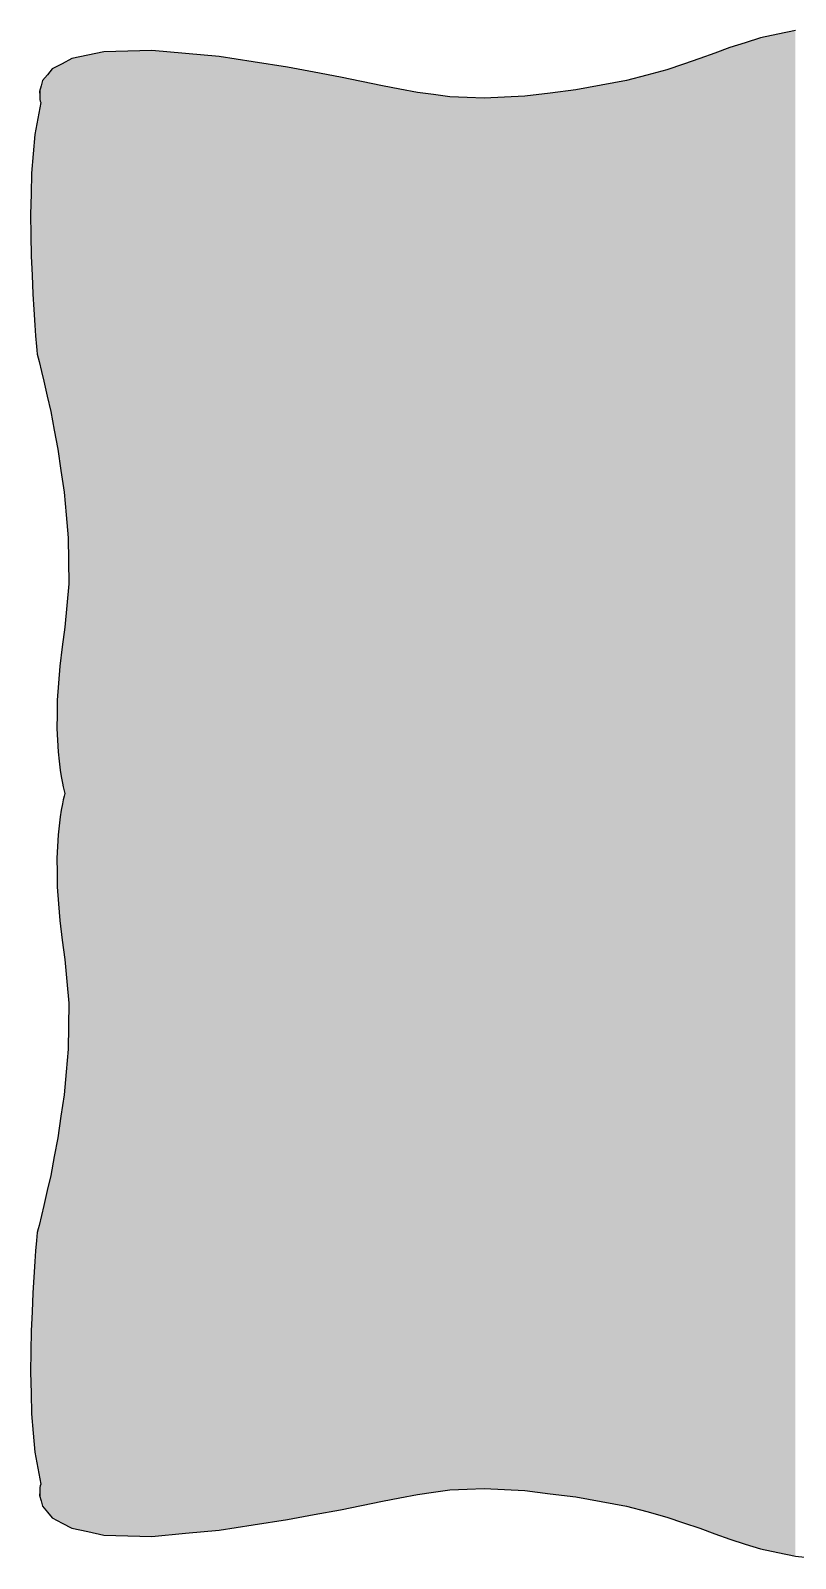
# Model space of a CAD drawing. Extents: x 1.2 to 34.4, y 1.2 to 34.1.
# Drawn here: x 1.22 to 17.61, y 1.25 to 33.98 of the extents above; entities that cross this region are included whole.
import ezdxf

# ---------------------------------------------------------------- set-up
doc = ezdxf.new("R2010")
doc.units = 0
doc.layers.add('LAYER_1', color=7, linetype='CONTINUOUS')

# ---------------------------------------------------------------- blocks, each defined once
blk = doc.blocks.new('*U2')
at = {"layer": 'LAYER_1', "color": 7}
for points in [[(16.529, 1.562), (16.202, 33.613), (16.529, 33.716)], [(16.857, 1.459), (16.529, 33.716), (16.857, 33.819)], [(16.529, 1.562), (16.529, 33.716), (16.857, 1.459)], [(17.232, 1.379), (16.857, 33.819), (17.232, 33.898)], [(16.857, 1.459), (16.857, 33.819), (17.232, 1.379)], [(17.607, 1.3), (17.232, 33.898), (17.607, 33.978)], [(17.232, 1.379), (17.232, 33.898), (17.607, 1.3)], [(2.442, 1.827), (2.097, 33.377), (2.442, 33.45)], [(2.788, 1.754), (2.442, 33.45), (2.788, 33.524)], [(2.442, 1.827), (2.442, 33.45), (2.788, 1.754)], [(3.303, 1.74), (2.788, 33.524), (3.303, 33.538)], [(2.788, 1.754), (2.788, 33.524), (3.303, 1.74)], [(3.818, 1.725), (3.303, 33.538), (3.818, 33.553)], [(3.303, 1.74), (3.303, 33.538), (3.818, 1.725)], [(3.818, 1.725), (3.818, 33.553), (4.537, 1.792)], [(4.537, 1.792), (3.818, 33.553), (4.537, 33.486)], [(4.537, 1.792), (4.537, 33.486), (5.256, 1.859)], [(5.256, 1.859), (4.537, 33.486), (5.256, 33.419)], [(5.256, 1.859), (5.256, 33.419), (5.989, 1.972)], [(5.989, 1.972), (5.256, 33.419), (5.989, 33.305)], [(15.56, 1.898), (15.205, 33.259), (15.56, 33.38)], [(15.881, 1.781), (15.56, 33.38), (15.881, 33.496)], [(15.56, 1.898), (15.56, 33.38), (15.881, 1.781)], [(16.202, 1.665), (15.881, 33.496), (16.202, 33.613)], [(15.881, 1.781), (15.881, 33.496), (16.202, 1.665)], [(16.202, 1.665), (16.202, 33.613), (16.529, 1.562)], [(1.647, 25.822), (1.578, 33.032), (1.647, 33.115)], [(1.682, 25.637), (1.647, 33.115), (1.682, 33.157)], [(1.647, 25.822), (1.647, 33.115), (1.682, 25.637)], [(1.723, 25.417), (1.682, 33.157), (1.723, 33.179)], [(1.682, 25.637), (1.682, 33.157), (1.723, 25.417)], [(1.781, 25.111), (1.723, 33.179), (1.781, 33.209)], [(1.723, 25.417), (1.723, 33.179), (1.781, 25.111)], [(1.785, 25.093), (1.781, 33.209), (1.785, 33.211)], [(1.781, 25.111), (1.781, 33.209), (1.785, 25.093)], [(1.788, 25.075), (1.785, 33.211), (1.788, 33.213)], [(1.785, 25.093), (1.785, 33.211), (1.788, 25.075)], [(1.794, 25.045), (1.788, 33.213), (1.794, 33.216)], [(1.788, 25.075), (1.788, 33.213), (1.794, 25.045)], [(1.8, 25.013), (1.794, 33.216), (1.8, 33.219)], [(1.794, 25.045), (1.794, 33.216), (1.8, 25.013)], [(1.806, 24.968), (1.8, 33.219), (1.806, 33.223)], [(1.8, 25.013), (1.8, 33.219), (1.806, 24.968)], [(1.814, 24.914), (1.806, 33.223), (1.814, 33.227)], [(1.806, 24.968), (1.806, 33.223), (1.814, 24.914)], [(1.828, 24.82), (1.814, 33.227), (1.828, 33.234)], [(1.814, 24.914), (1.814, 33.227), (1.828, 24.82)], [(1.84, 24.735), (1.828, 33.234), (1.84, 33.241)], [(1.828, 24.82), (1.828, 33.234), (1.84, 24.735)], [(1.85, 24.672), (1.84, 33.241), (1.85, 33.245)], [(1.84, 24.735), (1.84, 33.241), (1.85, 24.672)], [(1.867, 24.552), (1.85, 33.245), (1.867, 33.255)], [(1.85, 24.672), (1.85, 33.245), (1.867, 24.552)], [(1.873, 24.508), (1.867, 33.255), (1.873, 33.258)], [(1.867, 24.552), (1.867, 33.255), (1.873, 24.508)], [(1.89, 24.398), (1.873, 33.258), (1.89, 33.267)], [(1.873, 24.508), (1.873, 33.258), (1.89, 24.398)], [(1.896, 24.353), (1.89, 33.267), (1.896, 33.27)], [(1.89, 24.398), (1.89, 33.267), (1.896, 24.353)], [(1.897, 24.345), (1.896, 33.27), (1.897, 33.271)], [(1.896, 24.353), (1.896, 33.27), (1.897, 24.345)], [(1.917, 24.212), (1.897, 33.271), (1.917, 33.281)], [(1.897, 24.345), (1.897, 33.271), (1.917, 24.212)], [(1.934, 24.092), (1.917, 33.281), (1.934, 33.29)], [(1.917, 24.212), (1.917, 33.281), (1.934, 24.092)], [(1.936, 24.072), (1.934, 33.29), (1.936, 33.291)], [(1.934, 24.092), (1.934, 33.29), (1.936, 24.072)], [(1.944, 23.984), (1.936, 33.291), (1.944, 33.296)], [(1.936, 24.072), (1.936, 33.291), (1.944, 23.984)], [(1.952, 23.896), (1.944, 33.296), (1.952, 33.3)], [(1.944, 23.984), (1.944, 33.296), (1.952, 23.896)], [(1.979, 23.603), (1.952, 33.3), (1.979, 33.314)], [(1.952, 23.896), (1.952, 33.3), (1.979, 23.603)], [(1.995, 23.422), (1.979, 33.314), (1.995, 33.323)], [(1.979, 23.603), (1.979, 33.314), (1.995, 23.422)], [(2.023, 23.114), (1.995, 33.323), (2.023, 33.337)], [(1.995, 23.422), (1.995, 33.323), (2.023, 23.114)], [(2.031, 22.623), (2.023, 33.337), (2.031, 33.341)], [(2.023, 23.114), (2.023, 33.337), (2.031, 22.623)], [(2.038, 22.131), (2.031, 33.341), (2.038, 33.345)], [(2.031, 22.623), (2.031, 33.341), (2.038, 22.131)], [(2.097, 1.901), (2.038, 33.345), (2.097, 33.377)], [(2.038, 1.932), (2.038, 33.345), (2.097, 1.901)], [(2.097, 1.901), (2.097, 33.377), (2.442, 1.827)], [(5.989, 1.972), (5.989, 33.305), (6.722, 2.086)], [(6.722, 2.086), (5.989, 33.305), (6.722, 33.192)], [(6.722, 2.086), (6.722, 33.192), (7.29, 2.192)], [(7.29, 2.192), (6.722, 33.192), (7.29, 33.086)], [(7.29, 2.192), (7.29, 33.086), (7.858, 2.297)], [(7.858, 2.297), (7.29, 33.086), (7.858, 32.981)], [(14.85, 2.14), (14.42, 33.022), (14.85, 33.138)], [(15.205, 2.019), (14.85, 33.138), (15.205, 33.259)], [(14.85, 2.14), (14.85, 33.138), (15.205, 2.019)], [(15.205, 2.019), (15.205, 33.259), (15.56, 1.898)], [(1.425, 32.468), (1.416, 32.705), (1.425, 32.736)], [(1.434, 32.434), (1.425, 32.736), (1.434, 32.767)], [(1.425, 32.468), (1.425, 32.736), (1.434, 32.434)], [(1.441, 26.717), (1.434, 32.767), (1.441, 32.791)], [(1.434, 26.744), (1.434, 32.767), (1.441, 26.717)], [(1.45, 26.679), (1.441, 32.791), (1.45, 32.825)], [(1.441, 26.717), (1.441, 32.791), (1.45, 26.679)], [(1.474, 26.585), (1.45, 32.825), (1.474, 32.907)], [(1.45, 26.679), (1.45, 32.825), (1.474, 26.585)], [(1.503, 26.466), (1.474, 32.907), (1.503, 32.943)], [(1.474, 26.585), (1.474, 32.907), (1.503, 26.466)], [(1.575, 26.144), (1.503, 32.943), (1.575, 33.029)], [(1.503, 26.466), (1.503, 32.943), (1.575, 26.144)], [(1.578, 26.132), (1.575, 33.029), (1.578, 33.032)], [(1.575, 26.144), (1.575, 33.029), (1.578, 26.132)], [(1.578, 26.132), (1.578, 33.032), (1.647, 25.822)], [(7.858, 2.297), (7.858, 32.981), (8.306, 2.389)], [(8.306, 2.389), (7.858, 32.981), (8.306, 32.888)], [(8.306, 2.389), (8.306, 32.888), (8.754, 2.481)], [(8.754, 2.481), (8.306, 32.888), (8.754, 32.796)], [(8.754, 2.481), (8.754, 32.796), (9.129, 2.554)], [(9.129, 2.554), (8.754, 32.796), (9.129, 32.724)], [(13.443, 2.472), (12.897, 32.705), (13.443, 32.806)], [(13.989, 2.371), (13.443, 32.806), (13.989, 32.907)], [(13.443, 2.472), (13.443, 32.806), (13.989, 2.371)], [(14.42, 2.255), (13.989, 32.907), (14.42, 33.022)], [(13.989, 2.371), (13.989, 32.907), (14.42, 2.255)], [(14.42, 2.255), (14.42, 33.022), (14.85, 2.14)], [(1.412, 32.588), (1.407, 32.674), (1.412, 32.69)], [(1.416, 32.501), (1.412, 32.69), (1.416, 32.705)], [(1.412, 32.588), (1.412, 32.69), (1.416, 32.501)], [(1.416, 32.501), (1.416, 32.705), (1.425, 32.468)], [(1.434, 26.744), (1.425, 32.387), (1.434, 32.434)], [(9.129, 2.554), (9.129, 32.724), (9.505, 2.626)], [(9.505, 2.626), (9.129, 32.724), (9.505, 32.652)], [(9.505, 2.626), (9.505, 32.652), (9.853, 2.673)], [(9.853, 2.673), (9.505, 32.652), (9.853, 32.605)], [(9.853, 2.673), (9.853, 32.605), (10.201, 2.72)], [(10.201, 2.72), (9.853, 32.605), (10.201, 32.558)], [(10.201, 2.72), (10.201, 32.558), (10.569, 2.735)], [(10.569, 2.735), (10.201, 32.558), (10.569, 32.543)], [(10.569, 2.735), (10.569, 32.543), (10.937, 2.75)], [(10.937, 2.75), (10.569, 32.543), (10.937, 32.528)], [(11.371, 2.728), (10.937, 32.528), (11.371, 32.55)], [(10.937, 2.75), (10.937, 32.528), (11.371, 2.728)], [(11.805, 2.705), (11.371, 32.55), (11.805, 32.573)], [(11.371, 2.728), (11.371, 32.55), (11.805, 2.705)], [(12.351, 2.639), (11.805, 32.573), (12.351, 32.639)], [(11.805, 2.705), (11.805, 32.573), (12.351, 2.639)], [(12.897, 2.572), (12.351, 32.639), (12.897, 32.705)], [(12.351, 2.639), (12.351, 32.639), (12.897, 2.572)], [(12.897, 2.572), (12.897, 32.705), (13.443, 2.472)], [(1.369, 26.995), (1.356, 32.021), (1.369, 32.092)], [(1.376, 26.968), (1.369, 32.092), (1.376, 32.131)], [(1.369, 26.995), (1.369, 32.092), (1.376, 26.968)], [(1.397, 26.891), (1.376, 32.131), (1.397, 32.24)], [(1.376, 26.968), (1.376, 32.131), (1.397, 26.891)], [(1.407, 26.85), (1.397, 32.24), (1.407, 32.294)], [(1.397, 26.891), (1.397, 32.24), (1.407, 26.85)], [(1.412, 26.832), (1.407, 32.294), (1.412, 32.317)], [(1.407, 26.85), (1.407, 32.294), (1.412, 26.832)], [(1.416, 26.815), (1.412, 32.317), (1.416, 32.341)], [(1.412, 26.832), (1.412, 32.317), (1.416, 26.815)], [(1.425, 26.779), (1.416, 32.341), (1.425, 32.387)], [(1.416, 26.815), (1.416, 32.341), (1.425, 26.779)], [(1.425, 26.779), (1.425, 32.387), (1.434, 26.744)], [(1.304, 27.694), (1.285, 31.52), (1.304, 31.75)], [(1.306, 27.666), (1.304, 31.75), (1.306, 31.759)], [(1.304, 27.694), (1.304, 31.75), (1.306, 27.666)], [(1.323, 27.439), (1.306, 31.759), (1.323, 31.852)], [(1.306, 27.666), (1.306, 31.759), (1.323, 27.439)], [(1.341, 27.212), (1.323, 31.852), (1.341, 31.944)], [(1.323, 27.439), (1.323, 31.852), (1.341, 27.212)], [(1.348, 27.129), (1.341, 31.944), (1.348, 31.982)], [(1.341, 27.212), (1.341, 31.944), (1.348, 27.129)], [(1.356, 27.045), (1.348, 31.982), (1.356, 32.021)], [(1.348, 27.129), (1.348, 31.982), (1.356, 27.045)], [(1.356, 27.045), (1.356, 32.021), (1.369, 26.995)], [(1.285, 28), (1.27, 31.339), (1.285, 31.52)], [(1.285, 28), (1.285, 31.52), (1.304, 27.694)], [(1.264, 28.335), (1.247, 31.06), (1.264, 31.269)], [(1.27, 28.242), (1.264, 31.269), (1.27, 31.339)], [(1.264, 28.335), (1.264, 31.269), (1.27, 28.242)], [(1.27, 28.242), (1.27, 31.339), (1.285, 28)], [(1.236, 29.001), (1.229, 30.651), (1.236, 30.927)], [(1.247, 28.742), (1.236, 30.927), (1.247, 31.06)], [(1.236, 29.001), (1.236, 30.927), (1.247, 28.742)], [(1.247, 28.742), (1.247, 31.06), (1.264, 28.335)], [(1.226, 29.393), (1.222, 30.344), (1.226, 30.482)], [(1.229, 29.149), (1.226, 30.482), (1.229, 30.651)], [(1.226, 29.393), (1.226, 30.482), (1.229, 29.149)], [(1.229, 29.149), (1.229, 30.651), (1.236, 29.001)], [(1.222, 29.593), (1.215, 30.037), (1.222, 30.344)], [(1.222, 29.593), (1.222, 30.344), (1.226, 29.393)], [(2.023, 13.311), (1.995, 21.665), (2.023, 21.967)], [(2.031, 13.228), (2.023, 21.967), (2.031, 22.049)], [(2.023, 13.311), (2.023, 21.967), (2.031, 13.228)], [(2.038, 13.146), (2.031, 22.049), (2.038, 22.131)], [(2.031, 13.228), (2.031, 22.049), (2.038, 13.146)], [(1.995, 13.613), (1.979, 21.486), (1.995, 21.665)], [(1.995, 13.613), (1.995, 21.665), (2.023, 13.311)], [(1.979, 13.792), (1.952, 21.198), (1.979, 21.486)], [(1.979, 13.792), (1.979, 21.486), (1.995, 13.613)], [(1.934, 17.702), (1.917, 20.934), (1.934, 21.065)], [(1.936, 17.694), (1.934, 21.065), (1.936, 21.079)], [(1.934, 17.702), (1.934, 21.065), (1.936, 17.694)], [(1.944, 17.667), (1.936, 21.079), (1.944, 21.138)], [(1.936, 17.694), (1.936, 21.079), (1.944, 17.667)], [(1.952, 17.639), (1.944, 21.138), (1.952, 21.198)], [(1.944, 17.667), (1.944, 21.138), (1.952, 17.639)], [(1.952, 14.08), (1.952, 21.198), (1.979, 13.792)], [(1.89, 17.906), (1.873, 20.61), (1.89, 20.731)], [(1.896, 17.867), (1.89, 20.731), (1.896, 20.78)], [(1.89, 17.906), (1.89, 20.731), (1.896, 17.867)], [(1.897, 17.861), (1.896, 20.78), (1.897, 20.789)], [(1.896, 17.867), (1.896, 20.78), (1.897, 17.861)], [(1.917, 17.778), (1.897, 20.789), (1.917, 20.934)], [(1.897, 17.861), (1.897, 20.789), (1.917, 17.778)], [(1.917, 17.778), (1.917, 20.934), (1.934, 17.702)], [(1.84, 18.22), (1.828, 20.19), (1.84, 20.363)], [(1.85, 18.138), (1.84, 20.363), (1.85, 20.431)], [(1.84, 18.22), (1.84, 20.363), (1.85, 18.138)], [(1.867, 18.037), (1.85, 20.431), (1.867, 20.562)], [(1.85, 18.138), (1.85, 20.431), (1.867, 18.037)], [(1.873, 18), (1.867, 20.562), (1.873, 20.61)], [(1.867, 18.037), (1.867, 20.562), (1.873, 18)], [(1.873, 18), (1.873, 20.61), (1.89, 17.906)], [(1.814, 18.456), (1.806, 19.891), (1.814, 20.001)], [(1.828, 18.333), (1.814, 20.001), (1.828, 20.19)], [(1.814, 18.456), (1.814, 20.001), (1.828, 18.333)], [(1.828, 18.333), (1.828, 20.19), (1.84, 18.22)], [(1.788, 18.891), (1.785, 19.334), (1.788, 19.639)], [(1.794, 18.778), (1.788, 19.639), (1.794, 19.718)], [(1.788, 18.891), (1.788, 19.639), (1.794, 18.778)], [(1.8, 18.657), (1.794, 19.718), (1.8, 19.802)], [(1.794, 18.778), (1.794, 19.718), (1.8, 18.657)], [(1.806, 18.527), (1.8, 19.802), (1.806, 19.891)], [(1.8, 18.657), (1.8, 19.802), (1.806, 18.527)], [(1.806, 18.527), (1.806, 19.891), (1.814, 18.456)], [(1.785, 18.959), (1.781, 19.028), (1.785, 19.334)], [(1.785, 18.959), (1.785, 19.334), (1.788, 18.891)], [(1.89, 14.547), (1.873, 17.278), (1.89, 17.372)], [(1.896, 14.497), (1.89, 17.372), (1.896, 17.41)], [(1.89, 14.547), (1.89, 17.372), (1.896, 14.497)], [(1.897, 14.489), (1.896, 17.41), (1.897, 17.417)], [(1.896, 14.497), (1.896, 17.41), (1.897, 14.489)], [(1.917, 14.344), (1.897, 17.417), (1.917, 17.5)], [(1.897, 14.489), (1.897, 17.417), (1.917, 14.344)], [(1.934, 14.213), (1.917, 17.5), (1.934, 17.576)], [(1.917, 14.344), (1.917, 17.5), (1.934, 14.213)], [(1.936, 14.199), (1.934, 17.576), (1.936, 17.583)], [(1.934, 14.213), (1.934, 17.576), (1.936, 14.199)], [(1.944, 14.139), (1.936, 17.583), (1.944, 17.611)], [(1.936, 14.199), (1.936, 17.583), (1.944, 14.139)], [(1.952, 14.08), (1.944, 17.611), (1.952, 17.639)], [(1.944, 14.139), (1.944, 17.611), (1.952, 14.08)], [(1.84, 14.915), (1.828, 16.945), (1.84, 17.057)], [(1.85, 14.847), (1.84, 17.057), (1.85, 17.139)], [(1.84, 14.915), (1.84, 17.057), (1.85, 14.847)], [(1.867, 14.716), (1.85, 17.139), (1.867, 17.241)], [(1.85, 14.847), (1.85, 17.139), (1.867, 14.716)], [(1.873, 14.668), (1.867, 17.241), (1.873, 17.278)], [(1.867, 14.716), (1.867, 17.241), (1.873, 14.668)], [(1.873, 14.668), (1.873, 17.278), (1.89, 14.547)], [(1.806, 15.387), (1.8, 16.621), (1.806, 16.75)], [(1.814, 15.277), (1.806, 16.75), (1.814, 16.822)], [(1.806, 15.387), (1.806, 16.75), (1.814, 15.277)], [(1.828, 15.088), (1.814, 16.822), (1.828, 16.945)], [(1.814, 15.277), (1.814, 16.822), (1.828, 15.088)], [(1.828, 15.088), (1.828, 16.945), (1.84, 14.915)], [(1.788, 15.638), (1.785, 16.318), (1.788, 16.387)], [(1.794, 15.56), (1.788, 16.387), (1.794, 16.5)], [(1.788, 15.638), (1.788, 16.387), (1.794, 15.56)], [(1.8, 15.476), (1.794, 16.5), (1.8, 16.621)], [(1.794, 15.56), (1.794, 16.5), (1.8, 15.476)], [(1.8, 15.476), (1.8, 16.621), (1.806, 15.387)], [(1.785, 15.944), (1.781, 16.25), (1.785, 16.318)], [(1.785, 15.944), (1.785, 16.318), (1.788, 15.638)], [(2.038, 1.932), (2.031, 12.655), (2.038, 13.146)], [(2.031, 1.936), (2.023, 12.164), (2.031, 12.655)], [(2.031, 1.936), (2.031, 12.655), (2.038, 1.932)], [(2.023, 1.94), (1.995, 11.856), (2.023, 12.164)], [(2.023, 1.94), (2.023, 12.164), (2.031, 1.936)], [(1.995, 1.955), (1.979, 11.675), (1.995, 11.856)], [(1.995, 1.955), (1.995, 11.856), (2.023, 1.94)], [(1.979, 1.964), (1.952, 11.382), (1.979, 11.675)], [(1.979, 1.964), (1.979, 11.675), (1.995, 1.955)], [(1.934, 1.987), (1.917, 11.065), (1.934, 11.185)], [(1.936, 1.986), (1.934, 11.185), (1.936, 11.206)], [(1.934, 1.987), (1.934, 11.185), (1.936, 1.986)], [(1.944, 1.982), (1.936, 11.206), (1.944, 11.294)], [(1.936, 1.986), (1.936, 11.206), (1.944, 1.982)], [(1.952, 1.978), (1.944, 11.294), (1.952, 11.382)], [(1.944, 1.982), (1.944, 11.294), (1.952, 1.978)], [(1.952, 1.978), (1.952, 11.382), (1.979, 1.964)], [(1.89, 2.011), (1.873, 10.769), (1.89, 10.88)], [(1.896, 2.008), (1.89, 10.88), (1.896, 10.925)], [(1.89, 2.011), (1.89, 10.88), (1.896, 2.008)], [(1.897, 2.007), (1.896, 10.925), (1.897, 10.933)], [(1.896, 2.008), (1.896, 10.925), (1.897, 2.007)], [(1.917, 1.997), (1.897, 10.933), (1.917, 11.065)], [(1.897, 2.007), (1.897, 10.933), (1.917, 1.997)], [(1.917, 1.997), (1.917, 11.065), (1.934, 1.987)], [(1.84, 2.037), (1.828, 10.458), (1.84, 10.543)], [(1.85, 2.032), (1.84, 10.543), (1.85, 10.606)], [(1.84, 2.037), (1.84, 10.543), (1.85, 2.032)], [(1.867, 2.023), (1.85, 10.606), (1.867, 10.725)], [(1.85, 2.032), (1.85, 10.606), (1.867, 2.023)], [(1.873, 2.02), (1.867, 10.725), (1.873, 10.769)], [(1.867, 2.023), (1.867, 10.725), (1.873, 2.02)], [(1.873, 2.02), (1.873, 10.769), (1.89, 2.011)], [(1.781, 2.069), (1.723, 9.861), (1.781, 10.167)], [(1.785, 2.067), (1.781, 10.167), (1.785, 10.185)], [(1.781, 2.069), (1.781, 10.167), (1.785, 2.067)], [(1.788, 2.065), (1.785, 10.185), (1.788, 10.203)], [(1.785, 2.067), (1.785, 10.185), (1.788, 2.065)], [(1.794, 2.062), (1.788, 10.203), (1.794, 10.233)], [(1.788, 2.065), (1.788, 10.203), (1.794, 2.062)], [(1.8, 2.059), (1.794, 10.233), (1.8, 10.265)], [(1.794, 2.062), (1.794, 10.233), (1.8, 2.059)], [(1.806, 2.055), (1.8, 10.265), (1.806, 10.309)], [(1.8, 2.059), (1.8, 10.265), (1.806, 2.055)], [(1.814, 2.051), (1.806, 10.309), (1.814, 10.364)], [(1.806, 2.055), (1.806, 10.309), (1.814, 2.051)], [(1.828, 2.044), (1.814, 10.364), (1.828, 10.458)], [(1.814, 2.051), (1.814, 10.364), (1.828, 2.044)], [(1.828, 2.044), (1.828, 10.458), (1.84, 2.037)], [(1.723, 2.099), (1.682, 9.64), (1.723, 9.861)], [(1.723, 2.099), (1.723, 9.861), (1.781, 2.069)], [(1.682, 2.121), (1.647, 9.456), (1.682, 9.64)], [(1.682, 2.121), (1.682, 9.64), (1.723, 2.099)], [(1.647, 2.163), (1.578, 9.146), (1.647, 9.456)], [(1.647, 2.163), (1.647, 9.456), (1.682, 2.121)], [(1.575, 2.249), (1.503, 8.812), (1.575, 9.134)], [(1.578, 2.246), (1.575, 9.134), (1.578, 9.146)], [(1.575, 2.249), (1.575, 9.134), (1.578, 2.246)], [(1.578, 2.246), (1.578, 9.146), (1.647, 2.163)], [(1.434, 2.844), (1.425, 8.499), (1.434, 8.534)], [(1.441, 2.487), (1.434, 8.534), (1.441, 8.56)], [(1.434, 2.51), (1.434, 8.534), (1.441, 2.487)], [(1.45, 2.453), (1.441, 8.56), (1.45, 8.599)], [(1.441, 2.487), (1.441, 8.56), (1.45, 2.453)], [(1.474, 2.37), (1.45, 8.599), (1.474, 8.693)], [(1.45, 2.453), (1.45, 8.599), (1.474, 2.37)], [(1.503, 2.335), (1.474, 8.693), (1.503, 8.812)], [(1.474, 2.37), (1.474, 8.693), (1.503, 2.335)], [(1.503, 2.335), (1.503, 8.812), (1.575, 2.249)], [(1.356, 3.257), (1.348, 8.149), (1.356, 8.233)], [(1.369, 3.186), (1.356, 8.233), (1.369, 8.282)], [(1.356, 3.257), (1.356, 8.233), (1.369, 3.186)], [(1.376, 3.147), (1.369, 8.282), (1.376, 8.31)], [(1.369, 3.186), (1.369, 8.282), (1.376, 3.147)], [(1.397, 3.038), (1.376, 8.31), (1.397, 8.386)], [(1.376, 3.147), (1.376, 8.31), (1.397, 3.038)], [(1.407, 2.984), (1.397, 8.386), (1.407, 8.428)], [(1.397, 3.038), (1.397, 8.386), (1.407, 2.984)], [(1.412, 2.96), (1.407, 8.428), (1.412, 8.445)], [(1.407, 2.984), (1.407, 8.428), (1.412, 2.96)], [(1.416, 2.937), (1.412, 8.445), (1.416, 8.463)], [(1.412, 2.96), (1.412, 8.445), (1.416, 2.937)], [(1.425, 2.891), (1.416, 8.463), (1.425, 8.499)], [(1.416, 2.937), (1.416, 8.463), (1.425, 2.891)], [(1.425, 2.891), (1.425, 8.499), (1.434, 2.844)], [(1.341, 3.334), (1.323, 7.839), (1.341, 8.066)], [(1.348, 3.295), (1.341, 8.066), (1.348, 8.149)], [(1.341, 3.334), (1.341, 8.066), (1.348, 3.295)], [(1.348, 3.295), (1.348, 8.149), (1.356, 3.257)], [(1.304, 3.528), (1.285, 7.278), (1.304, 7.584)], [(1.306, 3.518), (1.304, 7.584), (1.306, 7.612)], [(1.304, 3.528), (1.304, 7.584), (1.306, 3.518)], [(1.323, 3.426), (1.306, 7.612), (1.323, 7.839)], [(1.306, 3.518), (1.306, 7.612), (1.323, 3.426)], [(1.323, 3.426), (1.323, 7.839), (1.341, 3.334)], [(1.285, 3.757), (1.27, 7.035), (1.285, 7.278)], [(1.285, 3.757), (1.285, 7.278), (1.304, 3.528)], [(1.264, 4.009), (1.247, 6.536), (1.264, 6.943)], [(1.27, 3.939), (1.264, 6.943), (1.27, 7.035)], [(1.264, 4.009), (1.264, 6.943), (1.27, 3.939)], [(1.27, 3.939), (1.27, 7.035), (1.285, 3.757)], [(1.236, 4.351), (1.229, 6.129), (1.236, 6.277)], [(1.247, 4.217), (1.236, 6.277), (1.247, 6.536)], [(1.236, 4.351), (1.236, 6.277), (1.247, 4.217)], [(1.247, 4.217), (1.247, 6.536), (1.264, 4.009)], [(1.229, 4.627), (1.226, 5.884), (1.229, 6.129)], [(1.229, 4.627), (1.229, 6.129), (1.236, 4.351)], [(1.222, 4.934), (1.215, 5.241), (1.222, 5.685)], [(1.226, 4.796), (1.222, 5.685), (1.226, 5.884)], [(1.222, 4.934), (1.222, 5.685), (1.226, 4.796)], [(1.226, 4.796), (1.226, 5.884), (1.229, 4.627)], [(1.412, 2.588), (1.407, 2.604), (1.412, 2.69)], [(1.416, 2.573), (1.412, 2.69), (1.416, 2.776)], [(1.412, 2.588), (1.412, 2.69), (1.416, 2.573)], [(1.425, 2.542), (1.416, 2.776), (1.425, 2.81)], [(1.416, 2.573), (1.416, 2.776), (1.425, 2.542)], [(1.434, 2.51), (1.425, 2.81), (1.434, 2.844)], [(1.425, 2.542), (1.425, 2.81), (1.434, 2.51)]]:
    blk.add_solid(points, dxfattribs=at)
blk = doc.blocks.new('BLOCK_2')
at = {"layer": 'LAYER_1'}
blk.add_lwpolyline([(17.607, 33.978), (17.232, 33.898), (16.857, 33.819), (16.529, 33.716), (16.202, 33.613), (15.881, 33.496), (15.56, 33.38), (15.205, 33.259), (14.85, 33.138), (14.42, 33.022), (13.989, 32.907), (13.443, 32.806), (12.897, 32.705), (12.351, 32.639), (11.805, 32.573), (11.371, 32.55), (10.937, 32.528), (10.569, 32.543), (10.201, 32.558), (9.853, 32.605), (9.505, 32.652), (9.129, 32.724), (8.754, 32.796), (8.306, 32.888), (7.858, 32.981), (7.29, 33.086), (6.722, 33.192), (5.989, 33.305), (5.256, 33.419), (4.537, 33.486), (3.818, 33.553), (3.303, 33.538), (2.788, 33.524), (2.442, 33.45), (2.097, 33.377), (1.89, 33.267), (1.682, 33.157), (1.578, 33.032), (1.474, 32.907), (1.441, 32.791), (1.407, 32.674), (1.412, 32.588), (1.416, 32.501), (1.425, 32.468), (1.434, 32.434), (1.369, 32.092), (1.304, 31.75), (1.27, 31.339), (1.236, 30.927), (1.226, 30.482), (1.215, 30.037), (1.222, 29.593), (1.229, 29.149), (1.247, 28.742), (1.264, 28.335), (1.285, 28), (1.306, 27.666), (1.323, 27.439), (1.341, 27.212), (1.348, 27.129), (1.356, 27.045), (1.376, 26.968), (1.397, 26.891), (1.45, 26.679), (1.503, 26.466), (1.575, 26.144), (1.647, 25.822), (1.723, 25.417), (1.8, 25.013), (1.867, 24.552), (1.934, 24.092), (1.979, 23.603), (2.023, 23.114), (2.031, 22.623), (2.038, 22.131), (1.995, 21.665), (1.952, 21.198), (1.896, 20.78), (1.84, 20.363), (1.814, 20.001), (1.788, 19.639), (1.785, 19.334), (1.781, 19.028), (1.794, 18.778), (1.806, 18.527), (1.828, 18.333), (1.85, 18.138), (1.873, 18), (1.897, 17.861), (1.917, 17.778), (1.936, 17.694), (1.944, 17.667), (1.952, 17.639), (1.944, 17.611), (1.936, 17.583), (1.917, 17.5), (1.897, 17.417), (1.873, 17.278), (1.85, 17.139), (1.828, 16.945), (1.806, 16.75), (1.794, 16.5), (1.781, 16.25), (1.785, 15.944), (1.788, 15.638), (1.814, 15.277), (1.84, 14.915), (1.896, 14.497), (1.952, 14.08), (1.995, 13.613), (2.038, 13.146), (2.031, 12.655), (2.023, 12.164), (1.979, 11.675), (1.934, 11.185), (1.867, 10.725), (1.8, 10.265), (1.723, 9.861), (1.647, 9.456), (1.575, 9.134), (1.503, 8.812), (1.45, 8.599), (1.397, 8.386), (1.376, 8.31), (1.356, 8.233), (1.348, 8.149), (1.341, 8.066), (1.323, 7.839), (1.306, 7.612), (1.285, 7.278), (1.264, 6.943), (1.247, 6.536), (1.229, 6.129), (1.222, 5.685), (1.215, 5.241), (1.226, 4.796), (1.236, 4.351), (1.27, 3.939), (1.304, 3.528), (1.369, 3.186), (1.434, 2.844), (1.425, 2.81), (1.416, 2.776), (1.412, 2.69), (1.407, 2.604), (1.441, 2.487), (1.474, 2.37), (1.578, 2.246), (1.682, 2.121), (1.89, 2.011), (2.097, 1.901), (2.442, 1.827), (2.788, 1.754), (3.303, 1.74), (3.818, 1.725), (4.537, 1.792), (5.256, 1.859), (5.989, 1.972), (6.722, 2.086), (7.29, 2.192), (7.858, 2.297), (8.306, 2.389), (8.754, 2.481), (9.129, 2.554), (9.505, 2.626), (9.853, 2.673), (10.201, 2.72), (10.569, 2.735), (10.937, 2.75), (11.371, 2.728), (11.805, 2.705), (12.351, 2.639), (12.897, 2.572), (13.443, 2.472), (13.989, 2.371), (14.42, 2.255), (14.85, 2.14), (15.205, 2.019), (15.56, 1.898), (15.881, 1.781), (16.202, 1.665), (16.529, 1.562), (16.857, 1.459), (17.232, 1.379), (17.607, 1.3), (18.07, 1.253)], dxfattribs=at)
at = {"layer": 'LAYER_1', "color": 7}
blk.add_blockref('*U2', (0, 0), dxfattribs=at)

msp = doc.modelspace()

# ---------------------------------------------------------------- block references
at = {"layer": 'LAYER_1'}
msp.add_blockref('BLOCK_2', (0, 0), dxfattribs=at)

doc.saveas('drawing.dxf')
